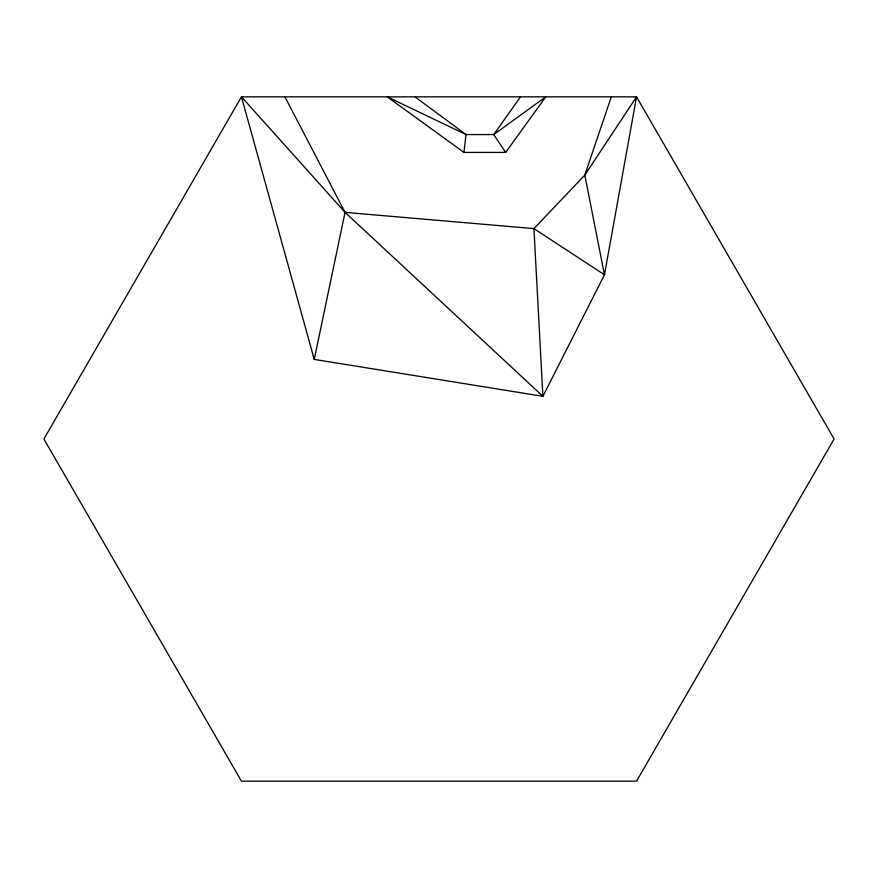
<?xml version="1.0" encoding="UTF-8"?>
<svg xmlns="http://www.w3.org/2000/svg" width="878" height="878" viewBox="0 0 878 878"><rect width="100%" height="100%" fill="white"/><g stroke="black" fill="none" stroke-linecap="round" stroke-linejoin="round"><path stroke-width="1.32" d="M463.946 152.421L387.242 96.832L466.02 134.553L493.754 134.553L545.798 96.832L505.629 152.421L463.946 152.421L466.02 134.553L414.987 96.832M314.247 359.409L241.45 96.832L345.054 212.366L542.9 396.318L533.934 228.609L584.803 175.128L636.55 96.832L834.1 439L636.55 781.168L241.45 781.168L43.9 439L241.45 96.832L636.55 96.832L604.47 274.781L542.9 396.318L314.247 359.409L345.054 212.366L284.911 96.832M611.308 96.832L584.803 175.128L604.47 274.781L533.934 228.609L345.054 212.366M520.478 96.832L493.754 134.553L505.629 152.421"/></g></svg>
